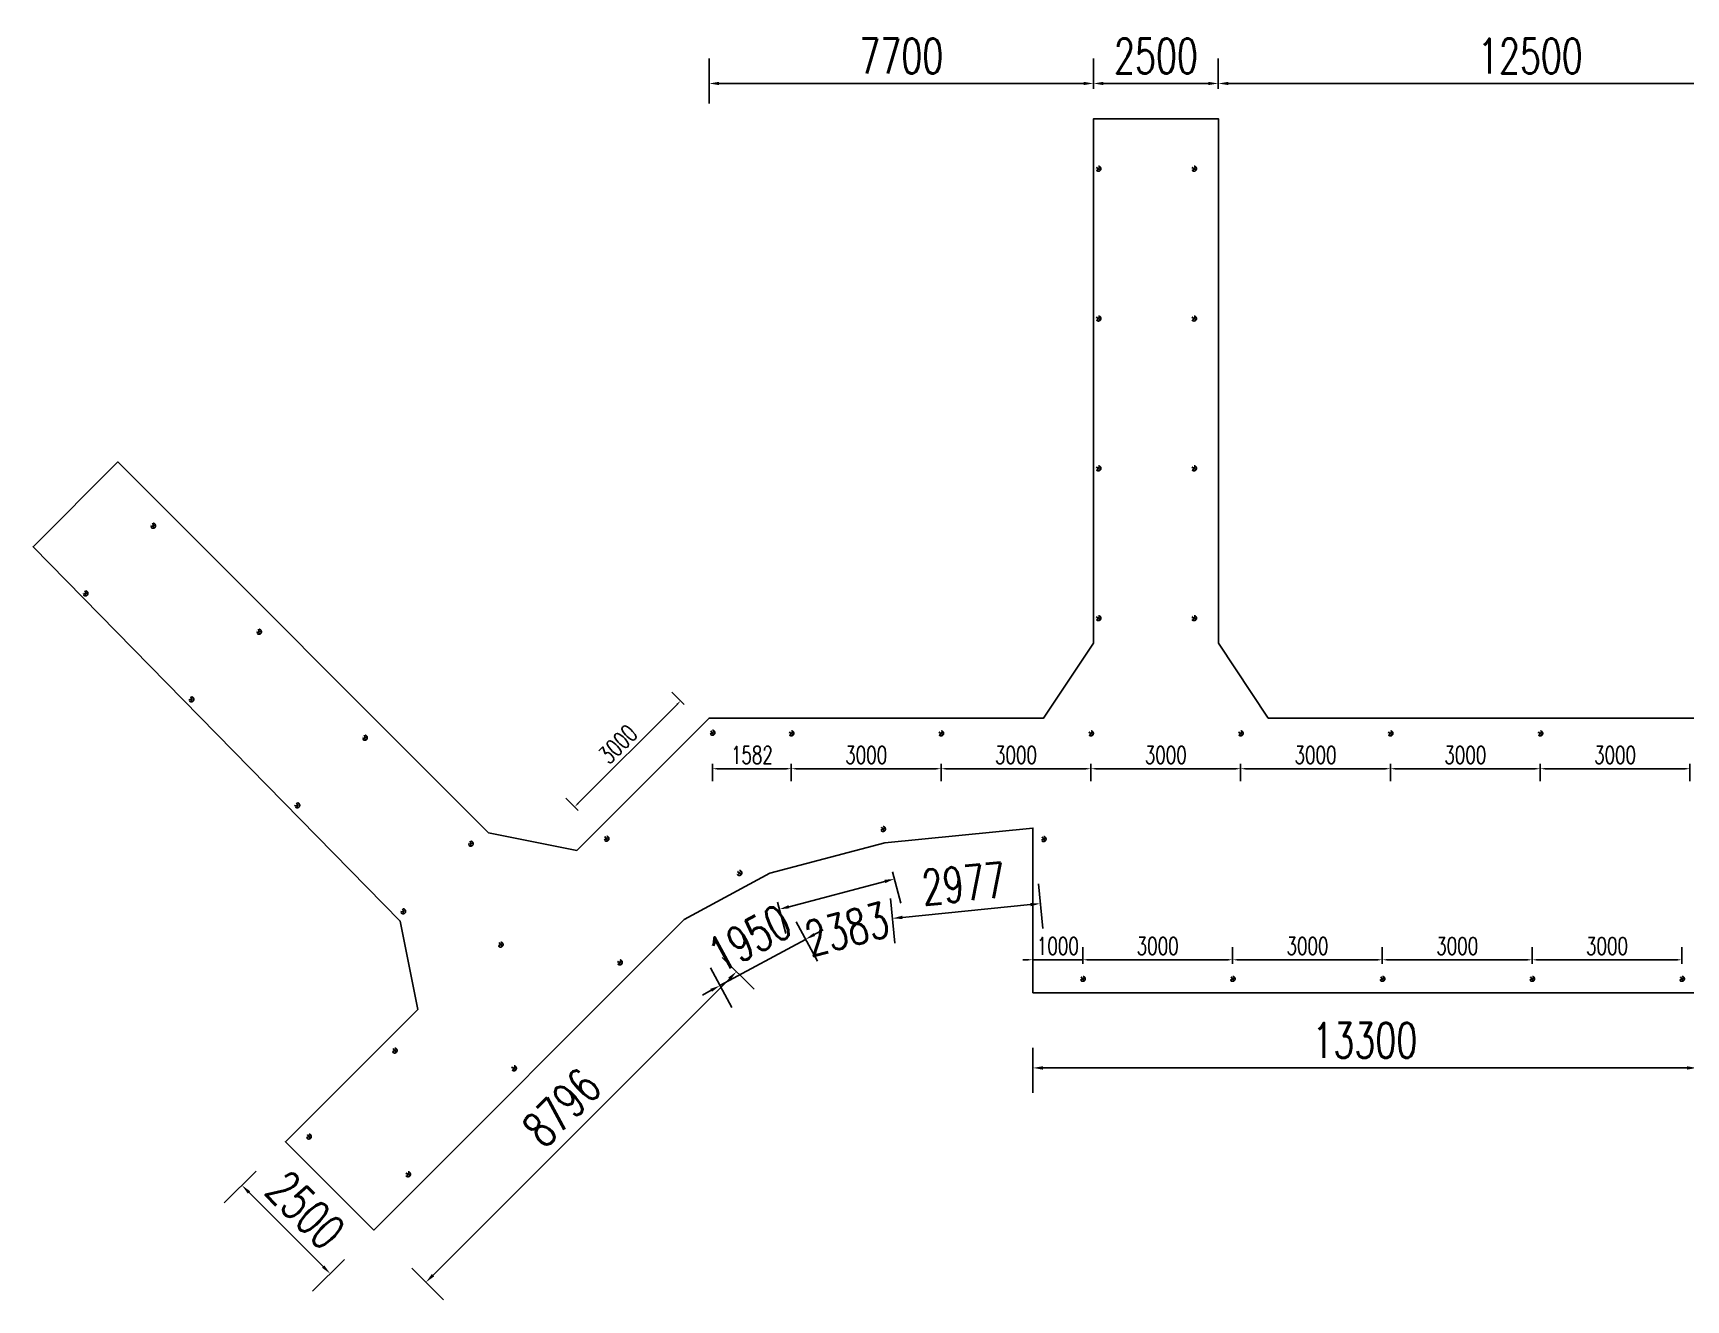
# Model space of a CAD drawing. Extents: x -18540 to 926017, y -610001 to -56924.
# Drawn here: x 585837 to 618944, y -319425 to -294057 of the extents above; entities that cross this region are included whole.
import ezdxf

# ---------------------------------------------------------------- set-up
doc = ezdxf.new("R2010")
doc.units = 0
doc.header["$LTSCALE"] = 10
doc.header["$MEASUREMENT"] = 0
doc.linetypes.add('ACAD_ISO14W100', pattern=[24, 12, -3, 0, -3, 0, -3, 0, -3])
doc.layers.add('PUB_DIM', color=3, linetype='Continuous')
doc.layers.add('W-STEEL_FRAME钢架', color=3, linetype='Continuous')
doc.layers.add('文字标注', color=7, linetype='Continuous', lineweight=18)
doc.styles.add('STANDARD_T3', font='simplex.shx', dxfattribs={"width": 0.7, "bigfont": 'gbcbig.shx'})
doc.dimstyles.new('W&&100', dxfattribs={"dimtxt": 350, "dimasz": 100, "dimexe": 250, "dimexo": 300, "dimgap": 100, "dimtad": 1, "dimdec": 0, "dimzin": 0, "dimdsep": 46, "dimtxsty": 'STANDARD_T3', "dimcen": 0.09, "dimclrd": 1, "dimclre": 1, "dimclrt": 7, "dimazin": 2, "dimtfac": 1, "dimtdec": 0, "dimtix": 1, "dimtmove": 2, "dimatfit": 3, "dimfxl": 100, "dimtolj": 1, "dimtzin": 0, "dimarcsym": 0})
doc.dimstyles.new('W&&200', dxfattribs={"dimtxt": 700, "dimasz": 200, "dimexe": 500, "dimexo": 600, "dimgap": 200, "dimtad": 1, "dimdec": 0, "dimzin": 0, "dimdsep": 46, "dimtxsty": 'STANDARD_T3', "dimcen": 0.09, "dimclrd": 1, "dimclre": 1, "dimclrt": 7, "dimazin": 2, "dimtfac": 1, "dimtdec": 0, "dimtix": 1, "dimtmove": 2, "dimatfit": 3, "dimfxl": 100, "dimtolj": 1, "dimtzin": 0, "dimarcsym": 0})

# ---------------------------------------------------------------- blocks, each defined once
blk = doc.blocks.new('*D1818')
at = {"layer": 'Defpoints', "color": 0, "transparency": 16777216}
for p in [(609578, -295066), (609578, -295773), (622078, -295773)]:
    blk.add_point(p, dxfattribs=at)
at = {"layer": 'W-STEEL_FRAME钢架', "color": 1, "lineweight": -2, "transparency": 16777216}
for p, q in [((609578, -295173), (609578, -294566)), ((622078, -295173), (622078, -294566)), ((621878, -295066), (609778, -295066))]:
    blk.add_line(p, q, dxfattribs=at)
at = {"layer": 'W-STEEL_FRAME钢架', "color": 1, "transparency": 16777216}
for points in [[(609778, -295033), (609778, -295099), (609578, -295066)], [(621878, -295033), (621878, -295099), (622078, -295066)]]:
    blk.add_solid(points, dxfattribs=at)
at = {"layer": 'W-STEEL_FRAME钢架', "color": 7, "transparency": 16777216, "insert": (615828, -294516), "char_height": 700, "attachment_point": 5, "style": 'STANDARD_T3'}
blk.add_mtext('\\A1;12500', dxfattribs=at)
blk = doc.blocks.new('*D1819')
at = {"layer": 'Defpoints', "color": 0, "transparency": 16777216}
for p in [(607078, -295066), (607078, -295773), (609578, -295773)]:
    blk.add_point(p, dxfattribs=at)
at = {"layer": 'W-STEEL_FRAME钢架', "color": 1, "lineweight": -2, "transparency": 16777216}
for p, q in [((607078, -295173), (607078, -294566)), ((609578, -295173), (609578, -294566)), ((609378, -295066), (607278, -295066))]:
    blk.add_line(p, q, dxfattribs=at)
at = {"layer": 'W-STEEL_FRAME钢架', "color": 1, "transparency": 16777216}
for points in [[(607278, -295033), (607278, -295099), (607078, -295066)], [(609378, -295033), (609378, -295099), (609578, -295066)]]:
    blk.add_solid(points, dxfattribs=at)
at = {"layer": 'W-STEEL_FRAME钢架', "color": 7, "transparency": 16777216, "insert": (608328, -294516), "char_height": 700, "attachment_point": 5, "style": 'STANDARD_T3'}
blk.add_mtext('\\A1;2500', dxfattribs=at)
blk = doc.blocks.new('*D1820')
at = {"layer": 'Defpoints', "color": 0, "transparency": 16777216}
for p in [(599378, -295066), (607078, -295773), (599378, -307773)]:
    blk.add_point(p, dxfattribs=at)
at = {"layer": 'W-STEEL_FRAME钢架', "color": 1, "lineweight": -2, "transparency": 16777216}
for p, q in [((599378, -295466), (599378, -294566)), ((607078, -295173), (607078, -294566)), ((606878, -295066), (599578, -295066))]:
    blk.add_line(p, q, dxfattribs=at)
at = {"layer": 'W-STEEL_FRAME钢架', "color": 1, "transparency": 16777216}
for points in [[(599578, -295033), (599578, -295099), (599378, -295066)], [(606878, -295033), (606878, -295099), (607078, -295066)]]:
    blk.add_solid(points, dxfattribs=at)
at = {"layer": 'W-STEEL_FRAME钢架', "color": 7, "transparency": 16777216, "insert": (603228, -294516), "char_height": 700, "attachment_point": 5, "style": 'STANDARD_T3'}
blk.add_mtext('\\A1;7700', dxfattribs=at)
blk = doc.blocks.new('*D1824')
at = {"layer": 'Defpoints', "color": 0, "transparency": 16777216}
for p in [(590893, -316258), (590021, -317130), (592661, -318026)]:
    blk.add_point(p, dxfattribs=at)
at = {"layer": 'W-STEEL_FRAME钢架', "color": 1, "lineweight": -2, "transparency": 16777216}
for p, q in [((590304, -316847), (589668, -317483)), ((591648, -318756), (590163, -317271)), ((592072, -318615), (591436, -319251))]:
    blk.add_line(p, q, dxfattribs=at)
at = {"layer": 'W-STEEL_FRAME钢架', "color": 1, "transparency": 16777216}
for points in [[(590186, -317248), (590139, -317295), (590021, -317130)], [(591671, -318733), (591624, -318780), (591789, -318898)]]:
    blk.add_solid(points, dxfattribs=at)
at = {"layer": 'W-STEEL_FRAME钢架', "color": 7, "transparency": 16777216, "insert": (591294, -317625), "char_height": 700, "attachment_point": 5, "rotation": 315, "style": 'STANDARD_T3'}
blk.add_mtext('\\A1;2500', dxfattribs=at)
blk = doc.blocks.new('*D1825')
at = {"layer": 'Defpoints', "color": 0, "transparency": 16777216}
for p in [(598881, -311806), (599926, -312852), (592661, -318026)]:
    blk.add_point(p, dxfattribs=at)
at = {"layer": 'W-STEEL_FRAME钢架', "color": 1, "lineweight": -2, "transparency": 16777216}
for p, q in [((599643, -312569), (600279, -313205)), ((593848, -318930), (599784, -312993)), ((593423, -318788), (594060, -319425))]:
    blk.add_line(p, q, dxfattribs=at)
at = {"layer": 'W-STEEL_FRAME钢架', "color": 1, "transparency": 16777216}
for points in [[(599761, -312969), (599808, -313017), (599926, -312852)], [(593824, -318906), (593871, -318953), (593706, -319071)]]:
    blk.add_solid(points, dxfattribs=at)
at = {"layer": 'W-STEEL_FRAME钢架', "color": 7, "transparency": 16777216, "insert": (596427, -315572), "char_height": 700, "attachment_point": 5, "rotation": 45, "style": 'STANDARD_T3'}
blk.add_mtext('\\A1;8796', dxfattribs=at)
blk = doc.blocks.new('*D1826')
at = {"layer": 'Defpoints', "color": 0, "transparency": 16777216}
for p in [(600596, -310880), (598881, -311806), (601310, -312204)]:
    blk.add_point(p, dxfattribs=at)
at = {"layer": 'W-STEEL_FRAME钢架', "color": 1, "lineweight": -2, "transparency": 16777216}
for p, q in [((601120, -311852), (601548, -312644)), ((601486, -312109), (601662, -312014)), ((599595, -313130), (601310, -312204)), ((599405, -312778), (599832, -313570)), ((599419, -313225), (599243, -313320))]:
    blk.add_line(p, q, dxfattribs=at)
at = {"layer": 'W-STEEL_FRAME钢架', "color": 1, "transparency": 16777216}
for points in [[(601471, -312079), (601502, -312138), (601310, -312204)], [(599403, -313195), (599435, -313254), (599595, -313130)]]:
    blk.add_solid(points, dxfattribs=at)
at = {"layer": 'W-STEEL_FRAME钢架', "color": 7, "transparency": 16777216, "insert": (600191, -312183), "char_height": 700, "attachment_point": 5, "rotation": 28.3557, "style": 'STANDARD_T3'}
blk.add_mtext('\\A1;1950', dxfattribs=at)
blk = doc.blocks.new('*D1827')
at = {"layer": 'Defpoints', "color": 0, "transparency": 16777216}
for p in [(605863, -309977), (602900, -310273), (606014, -311489)]:
    blk.add_point(p, dxfattribs=at)
at = {"layer": 'W-STEEL_FRAME钢架', "color": 1, "lineweight": -2, "transparency": 16777216}
for p, q in [((605974, -311091), (606063, -311986)), ((603011, -311386), (603101, -312282)), ((603250, -311764), (605815, -311509))]:
    blk.add_line(p, q, dxfattribs=at)
at = {"layer": 'W-STEEL_FRAME钢架', "color": 1, "transparency": 16777216}
for points in [[(605811, -311476), (605818, -311542), (606014, -311489)], [(603247, -311731), (603253, -311798), (603051, -311784)]]:
    blk.add_solid(points, dxfattribs=at)
at = {"layer": 'W-STEEL_FRAME钢架', "color": 7, "transparency": 16777216, "insert": (604478, -311089), "char_height": 700, "attachment_point": 5, "rotation": 5.6956, "style": 'STANDARD_T3'}
blk.add_mtext('\\A1;2977', dxfattribs=at)
blk = doc.blocks.new('*D1828')
at = {"layer": 'Defpoints', "color": 0, "transparency": 16777216}
for p in [(605863, -313273), (619163, -313273), (619163, -314779)]:
    blk.add_point(p, dxfattribs=at)
at = {"layer": 'W-STEEL_FRAME钢架', "color": 1, "lineweight": -2, "transparency": 16777216}
for p, q in [((605863, -314379), (605863, -315279)), ((619163, -314379), (619163, -315279)), ((606063, -314779), (618963, -314779))]:
    blk.add_line(p, q, dxfattribs=at)
at = {"layer": 'W-STEEL_FRAME钢架', "color": 1, "transparency": 16777216}
for points in [[(606063, -314746), (606063, -314813), (605863, -314779)], [(618963, -314746), (618963, -314813), (619163, -314779)]]:
    blk.add_solid(points, dxfattribs=at)
at = {"layer": 'W-STEEL_FRAME钢架', "color": 7, "transparency": 16777216, "insert": (612513, -314229), "char_height": 700, "attachment_point": 5, "style": 'STANDARD_T3'}
blk.add_mtext('\\A1;13300', dxfattribs=at)
blk = doc.blocks.new('*D1822')
at = {"layer": 'Defpoints', "color": 0, "transparency": 16777216}
for p in [(602900, -310273), (600596, -310880), (603090, -310994)]:
    blk.add_point(p, dxfattribs=at)
at = {"layer": 'W-STEEL_FRAME钢架', "color": 1, "lineweight": -2, "transparency": 16777216}
for p, q in [((603053, -310853), (603218, -311478)), ((600980, -311551), (602897, -311045)), ((600749, -311460), (600914, -312085))]:
    blk.add_line(p, q, dxfattribs=at)
at = {"layer": 'W-STEEL_FRAME钢架', "color": 1, "transparency": 16777216}
for points in [[(602889, -311013), (602906, -311078), (603090, -310994)], [(600971, -311519), (600988, -311583), (600786, -311602)]]:
    blk.add_solid(points, dxfattribs=at)
at = {"layer": 'W-STEEL_FRAME钢架', "color": 7, "transparency": 16777216, "insert": (602139, -311999), "char_height": 700, "attachment_point": 5, "rotation": 14.7671, "style": 'STANDARD_T3'}
blk.add_mtext('\\A1;2383', dxfattribs=at)
blk = doc.blocks.new('*D1832')
at = {"layer": 'Defpoints', "color": 0, "transparency": 16777216}
for p in [(610025, -308080), (613025, -308080), (613025, -308788)]:
    blk.add_point(p, dxfattribs=at)
at = {"layer": '文字标注', "color": 1, "lineweight": -2, "transparency": 16777216}
for p, q in [((610025, -308688), (610025, -309038)), ((610125, -308788), (612925, -308788)), ((613025, -308688), (613025, -309038))]:
    blk.add_line(p, q, dxfattribs=at)
at = {"layer": '文字标注', "color": 1, "transparency": 16777216}
for points in [[(610125, -308771), (610125, -308804), (610025, -308788)], [(612925, -308771), (612925, -308804), (613025, -308788)]]:
    blk.add_solid(points, dxfattribs=at)
at = {"layer": '文字标注', "color": 7, "transparency": 16777216, "insert": (611525, -308513), "char_height": 350, "attachment_point": 5, "style": 'STANDARD_T3'}
blk.add_mtext('\\A1;3000', dxfattribs=at)
blk = doc.blocks.new('*D1833')
at = {"layer": 'Defpoints', "color": 0, "transparency": 16777216}
for p in [(613025, -308080), (616025, -308080), (616025, -308788)]:
    blk.add_point(p, dxfattribs=at)
at = {"layer": '文字标注', "color": 1, "lineweight": -2, "transparency": 16777216}
for p, q in [((613025, -308688), (613025, -309038)), ((613125, -308788), (615925, -308788)), ((616025, -308688), (616025, -309038))]:
    blk.add_line(p, q, dxfattribs=at)
at = {"layer": '文字标注', "color": 1, "transparency": 16777216}
for points in [[(613125, -308771), (613125, -308804), (613025, -308788)], [(615925, -308771), (615925, -308804), (616025, -308788)]]:
    blk.add_solid(points, dxfattribs=at)
at = {"layer": '文字标注', "color": 7, "transparency": 16777216, "insert": (614525, -308513), "char_height": 350, "attachment_point": 5, "style": 'STANDARD_T3'}
blk.add_mtext('\\A1;3000', dxfattribs=at)
blk = doc.blocks.new('*D1834')
at = {"layer": 'Defpoints', "color": 0, "transparency": 16777216}
for p in [(616025, -308080), (619025, -308080), (619025, -308788)]:
    blk.add_point(p, dxfattribs=at)
at = {"layer": '文字标注', "color": 1, "lineweight": -2, "transparency": 16777216}
for p, q in [((616025, -308688), (616025, -309038)), ((616125, -308788), (618925, -308788)), ((619025, -308688), (619025, -309038))]:
    blk.add_line(p, q, dxfattribs=at)
at = {"layer": '文字标注', "color": 1, "transparency": 16777216}
for points in [[(616125, -308771), (616125, -308804), (616025, -308788)], [(618925, -308771), (618925, -308804), (619025, -308788)]]:
    blk.add_solid(points, dxfattribs=at)
at = {"layer": '文字标注', "color": 7, "transparency": 16777216, "insert": (617525, -308513), "char_height": 350, "attachment_point": 5, "style": 'STANDARD_T3'}
blk.add_mtext('\\A1;3000', dxfattribs=at)
blk = doc.blocks.new('*D1852')
at = {"layer": 'Defpoints', "color": 0, "transparency": 16777216}
for p in [(607025, -308080), (610025, -308080), (610025, -308788)]:
    blk.add_point(p, dxfattribs=at)
at = {"layer": '文字标注', "color": 1, "lineweight": -2, "transparency": 16777216}
for p, q in [((607025, -308688), (607025, -309038)), ((607125, -308788), (609925, -308788)), ((610025, -308688), (610025, -309038))]:
    blk.add_line(p, q, dxfattribs=at)
at = {"layer": '文字标注', "color": 1, "transparency": 16777216}
for points in [[(607125, -308771), (607125, -308804), (607025, -308788)], [(609925, -308771), (609925, -308804), (610025, -308788)]]:
    blk.add_solid(points, dxfattribs=at)
at = {"layer": '文字标注', "color": 7, "transparency": 16777216, "insert": (608525, -308513), "char_height": 350, "attachment_point": 5, "style": 'STANDARD_T3'}
blk.add_mtext('\\A1;3000', dxfattribs=at)
blk = doc.blocks.new('*D1853')
at = {"layer": 'Defpoints', "color": 0, "transparency": 16777216}
for p in [(604025, -308080), (607025, -308080), (604025, -308788)]:
    blk.add_point(p, dxfattribs=at)
at = {"layer": '文字标注', "color": 1, "lineweight": -2, "transparency": 16777216}
for p, q in [((604025, -308688), (604025, -309038)), ((606925, -308788), (604125, -308788)), ((607025, -308688), (607025, -309038))]:
    blk.add_line(p, q, dxfattribs=at)
at = {"layer": '文字标注', "color": 1, "transparency": 16777216}
for points in [[(604125, -308771), (604125, -308804), (604025, -308788)], [(606925, -308771), (606925, -308804), (607025, -308788)]]:
    blk.add_solid(points, dxfattribs=at)
at = {"layer": '文字标注', "color": 7, "transparency": 16777216, "insert": (605525, -308513), "char_height": 350, "attachment_point": 5, "style": 'STANDARD_T3'}
blk.add_mtext('\\A1;3000', dxfattribs=at)
blk = doc.blocks.new('*D1854')
at = {"layer": 'Defpoints', "color": 0, "transparency": 16777216}
for p in [(601025, -308080), (604025, -308080), (601025, -308788)]:
    blk.add_point(p, dxfattribs=at)
at = {"layer": '文字标注', "color": 1, "lineweight": -2, "transparency": 16777216}
for p, q in [((601025, -308688), (601025, -309038)), ((603925, -308788), (601125, -308788)), ((604025, -308688), (604025, -309038))]:
    blk.add_line(p, q, dxfattribs=at)
at = {"layer": '文字标注', "color": 1, "transparency": 16777216}
for points in [[(601125, -308771), (601125, -308804), (601025, -308788)], [(603925, -308771), (603925, -308804), (604025, -308788)]]:
    blk.add_solid(points, dxfattribs=at)
at = {"layer": '文字标注', "color": 7, "transparency": 16777216, "insert": (602525, -308513), "char_height": 350, "attachment_point": 5, "style": 'STANDARD_T3'}
blk.add_mtext('\\A1;3000', dxfattribs=at)
blk = doc.blocks.new('*D1855')
at = {"layer": 'Defpoints', "color": 0, "transparency": 16777216}
for p in [(599444, -308067), (601025, -308080), (599444, -308788)]:
    blk.add_point(p, dxfattribs=at)
at = {"layer": '文字标注', "color": 1, "lineweight": -2, "transparency": 16777216}
for p, q in [((599444, -308688), (599444, -309038)), ((600925, -308788), (599544, -308788)), ((601025, -308688), (601025, -309038))]:
    blk.add_line(p, q, dxfattribs=at)
at = {"layer": '文字标注', "color": 1, "transparency": 16777216}
for points in [[(599544, -308771), (599544, -308804), (599444, -308788)], [(600925, -308771), (600925, -308804), (601025, -308788)]]:
    blk.add_solid(points, dxfattribs=at)
at = {"layer": '文字标注', "color": 7, "transparency": 16777216, "insert": (600235, -308513), "char_height": 350, "attachment_point": 5, "style": 'STANDARD_T3'}
blk.add_mtext('\\A1;1582', dxfattribs=at)
blk = doc.blocks.new('*D1856')
at = {"layer": 'Defpoints', "color": 0, "transparency": 16777216}
for p in [(598806, -307430), (599444, -308067), (597322, -310188)]:
    blk.add_point(p, dxfattribs=at)
at = {"layer": '文字标注', "color": 1, "lineweight": -2, "transparency": 16777216}
for p, q in [((596756, -309480), (598736, -307500)), ((598877, -307500), (598630, -307253)), ((596756, -309622), (596508, -309374))]:
    blk.add_line(p, q, dxfattribs=at)
at = {"layer": '文字标注', "color": 1, "transparency": 16777216}
for points in [[(598724, -307489), (598748, -307512), (598806, -307430)], [(596744, -309469), (596768, -309492), (596685, -309551)]]:
    blk.add_solid(points, dxfattribs=at)
at = {"layer": '文字标注', "color": 7, "transparency": 16777216, "insert": (597551, -308296), "char_height": 350, "attachment_point": 5, "rotation": 45.004, "style": 'STANDARD_T3'}
blk.add_mtext('\\A1;3000', dxfattribs=at)
blk = doc.blocks.new('*D1857')
at = {"layer": 'Defpoints', "color": 0, "transparency": 16777216}
for p in [(615863, -312614), (615863, -312995), (618863, -312995)]:
    blk.add_point(p, dxfattribs=at)
at = {"layer": '文字标注', "color": 1, "lineweight": -2, "transparency": 16777216}
for p, q in [((615863, -312695), (615863, -312364)), ((618863, -312695), (618863, -312364)), ((618763, -312614), (615963, -312614))]:
    blk.add_line(p, q, dxfattribs=at)
at = {"layer": '文字标注', "color": 1, "transparency": 16777216}
for points in [[(615963, -312597), (615963, -312630), (615863, -312614)], [(618763, -312597), (618763, -312630), (618863, -312614)]]:
    blk.add_solid(points, dxfattribs=at)
at = {"layer": '文字标注', "color": 7, "transparency": 16777216, "insert": (617363, -312339), "char_height": 350, "attachment_point": 5, "rotation": 359.9979, "style": 'STANDARD_T3'}
blk.add_mtext('\\A1;3000', dxfattribs=at)
blk = doc.blocks.new('*D1858')
at = {"layer": 'Defpoints', "color": 0, "transparency": 16777216}
for p in [(612863, -312614), (612863, -312995), (615863, -312995)]:
    blk.add_point(p, dxfattribs=at)
at = {"layer": '文字标注', "color": 1, "lineweight": -2, "transparency": 16777216}
for p, q in [((612863, -312695), (612863, -312364)), ((615863, -312695), (615863, -312364)), ((615763, -312614), (612963, -312614))]:
    blk.add_line(p, q, dxfattribs=at)
at = {"layer": '文字标注', "color": 1, "transparency": 16777216}
for points in [[(612963, -312597), (612963, -312630), (612863, -312614)], [(615763, -312597), (615763, -312630), (615863, -312614)]]:
    blk.add_solid(points, dxfattribs=at)
at = {"layer": '文字标注', "color": 7, "transparency": 16777216, "insert": (614363, -312339), "char_height": 350, "attachment_point": 5, "rotation": 359.9979, "style": 'STANDARD_T3'}
blk.add_mtext('\\A1;3000', dxfattribs=at)
blk = doc.blocks.new('*D1859')
at = {"layer": 'Defpoints', "color": 0, "transparency": 16777216}
for p in [(609863, -312613), (609863, -312995), (612863, -312995)]:
    blk.add_point(p, dxfattribs=at)
at = {"layer": '文字标注', "color": 1, "lineweight": -2, "transparency": 16777216}
for p, q in [((609863, -312695), (609863, -312363)), ((612863, -312695), (612863, -312364)), ((612763, -312614), (609963, -312613))]:
    blk.add_line(p, q, dxfattribs=at)
at = {"layer": '文字标注', "color": 1, "transparency": 16777216}
for points in [[(609963, -312597), (609963, -312630), (609863, -312613)], [(612763, -312597), (612763, -312630), (612863, -312614)]]:
    blk.add_solid(points, dxfattribs=at)
at = {"layer": '文字标注', "color": 7, "transparency": 16777216, "insert": (611363, -312338), "char_height": 350, "attachment_point": 5, "rotation": 359.9979, "style": 'STANDARD_T3'}
blk.add_mtext('\\A1;3000', dxfattribs=at)
blk = doc.blocks.new('*D1860')
at = {"layer": 'Defpoints', "color": 0, "transparency": 16777216}
for p in [(606863, -312613), (606863, -312995), (609863, -312995)]:
    blk.add_point(p, dxfattribs=at)
at = {"layer": '文字标注', "color": 1, "lineweight": -2, "transparency": 16777216}
for p, q in [((606863, -312695), (606863, -312363)), ((609863, -312695), (609863, -312363)), ((609763, -312613), (606963, -312613))]:
    blk.add_line(p, q, dxfattribs=at)
at = {"layer": '文字标注', "color": 1, "transparency": 16777216}
for points in [[(606963, -312597), (606963, -312630), (606863, -312613)], [(609763, -312597), (609763, -312630), (609863, -312613)]]:
    blk.add_solid(points, dxfattribs=at)
at = {"layer": '文字标注', "color": 7, "transparency": 16777216, "insert": (608363, -312338), "char_height": 350, "attachment_point": 5, "rotation": 359.9979, "style": 'STANDARD_T3'}
blk.add_mtext('\\A1;3000', dxfattribs=at)
blk = doc.blocks.new('*D1861')
at = {"layer": 'Defpoints', "color": 0, "transparency": 16777216}
for p in [(605863, -312613), (606863, -312995), (605863, -313273)]:
    blk.add_point(p, dxfattribs=at)
at = {"layer": '文字标注', "color": 1, "lineweight": -2, "transparency": 16777216}
for p, q in [((605863, -312973), (605863, -312363)), ((606863, -312695), (606863, -312363)), ((605763, -312613), (605663, -312613)), ((606863, -312613), (605863, -312613)), ((606963, -312613), (607063, -312613))]:
    blk.add_line(p, q, dxfattribs=at)
at = {"layer": '文字标注', "color": 1, "transparency": 16777216}
for points in [[(605763, -312597), (605763, -312630), (605863, -312613)], [(606963, -312597), (606963, -312630), (606863, -312613)]]:
    blk.add_solid(points, dxfattribs=at)
at = {"layer": '文字标注', "color": 7, "transparency": 16777216, "insert": (606363, -312338), "char_height": 350, "attachment_point": 5, "rotation": 359.9979, "style": 'STANDARD_T3'}
blk.add_mtext('\\A1;1000', dxfattribs=at)

msp = doc.modelspace()

# ---------------------------------------------------------------- linework, layer by layer
at = {"layer": 'PUB_DIM', "color": 3, "linetype": 'ACAD_ISO14W100'}
for p, q in [((607218.6, -296798.5), (607132.7, -296747.3)), ((607205.1, -296732.2), (607146.2, -296813)), ((609133.5, -296798.5), (609047.6, -296747.3)), ((609120, -296732.2), (609061.1, -296813)), ((607218.6, -299798.5), (607132.7, -299747.3)), ((607205.1, -299732.2), (607146.2, -299813)), ((609133.5, -299798.5), (609047.6, -299747.3)), ((609120, -299732.2), (609061.1, -299813)), ((607218.6, -302798.5), (607132.7, -302747.3)), ((607205.1, -302732.2), (607146.2, -302813)), ((609133.5, -302798.5), (609047.6, -302747.3)), ((609120, -302732.2), (609061.1, -302813)), ((588289.6, -303910.8), (588192.6, -303935.4)), ((588233.1, -303873.5), (588248.6, -303972.3)), ((586878.7, -305227.2), (586894.2, -305326)), ((586935.1, -305264.5), (586838.2, -305289)), ((607218.6, -305798.5), (607132.7, -305747.3)), ((607205.1, -305732.2), (607146.2, -305813)), ((609133.5, -305798.5), (609047.6, -305747.3)), ((609120, -305732.2), (609061.1, -305813)), ((590410.3, -306032.7), (590313.3, -306057.3)), ((590353.8, -305995.5), (590369.3, -306094.3)), ((589055.9, -307386.4), (588958.9, -307410.9)), ((588999.4, -307349.1), (589014.9, -307447.9)), ((592531, -308154.7), (592434.1, -308179.2)), ((592474.6, -308117.4), (592490, -308216.2)), ((599486.7, -308041), (599400.8, -308092.1)), ((599473.1, -308107.3), (599414.2, -308026.4)), ((601068.3, -308105.7), (600982.4, -308054.5)), ((601054.7, -308039.4), (600995.8, -308120.2)), ((604068.3, -308105.7), (603982.4, -308054.5)), ((604054.7, -308039.4), (603995.8, -308120.2)), ((607068.3, -308105.7), (606982.4, -308054.5)), ((607054.7, -308039.4), (606995.8, -308120.2)), ((610068.3, -308105.7), (609982.4, -308054.5)), ((610054.7, -308039.4), (609995.8, -308120.2)), ((613068.3, -308105.7), (612982.4, -308054.5)), ((613054.7, -308039.4), (612995.8, -308120.2)), ((616068.3, -308105.7), (615982.4, -308054.5)), ((616054.7, -308039.4), (615995.8, -308120.2)), ((591176.6, -309508.3), (591079.6, -309532.9)), ((591120.1, -309471), (591135.6, -309569.8)), ((597365.4, -310162.3), (597279.4, -310213.5)), ((597351.8, -310228.6), (597292.9, -310147.8)), ((602903.1, -309969.2), (602817.2, -310020.4)), ((602889.6, -310035.5), (602830.7, -309954.7)), ((606119.9, -310169.4), (606033.9, -310220.5)), ((606106.3, -310235.6), (606047.4, -310154.8)), ((594651.7, -310276.6), (594554.8, -310301.1)), ((594595.3, -310239.3), (594610.7, -310338.1)), ((600023.3, -310907.5), (599947, -310842.8)), ((600020.9, -310839.9), (599949.4, -310909.9)), ((593297.3, -311630.2), (593200.4, -311654.8)), ((593240.9, -311593), (593256.3, -311691.8)), ((595244.1, -312283.6), (595158.1, -312334.8)), ((595230.5, -312349.9), (595171.6, -312269.1)), ((597635.4, -312685.9), (597543.8, -312645.7)), ((597613.7, -312621.8), (597565.3, -312709.2)), ((606906, -312969.3), (606820.1, -313020.4)), ((606892.4, -313035.5), (606833.5, -312954.7)), ((609906, -312969.3), (609820.1, -313020.4)), ((609892.4, -313035.5), (609833.5, -312954.7)), ((612906, -312969.3), (612820.1, -313020.4)), ((612892.4, -313035.5), (612833.5, -312954.7)), ((615906, -312969.3), (615820.1, -313020.4)), ((615892.4, -313035.5), (615833.5, -312954.7)), ((618906, -312969.3), (618820.1, -313020.4)), ((618892.4, -313035.5), (618833.5, -312954.7)), ((593122.7, -314405), (593036.8, -314456.1)), ((593109.2, -314471.2), (593050.3, -314390.4)), ((595514.1, -314807.2), (595422.5, -314767)), ((595492.4, -314743.1), (595443.9, -314830.6)), ((591403.4, -316127.4), (591317.4, -316178.5)), ((591389.8, -316193.6), (591330.9, -316112.8)), ((593392.7, -316928.5), (593301.2, -316888.3)), ((593371.1, -316864.4), (593322.6, -316951.9))]:
    msp.add_line(p, q, dxfattribs=at)
for centre in [(607175.8, -296772.7), (609090.7, -296772.7), (607175.8, -299772.7), (609090.7, -299772.7), (607175.8, -302772.7), (609090.7, -302772.7), (588241.1, -303922.9), (586886.6, -305276.6), (607175.8, -305772.7), (609090.7, -305772.7), (590361.8, -306044.8), (589007.3, -307398.5), (592482.5, -308166.7), (599443.8, -308066.7), (601025.4, -308079.9), (604025.4, -308079.9), (607025.4, -308079.9), (610025.4, -308079.9), (613025.4, -308079.9), (616025.4, -308079.9), (591128.1, -309520.4), (597322.5, -310188.1), (602860.3, -309995), (606077, -310195.1), (594603.2, -310288.7), (599985.3, -310875), (593248.8, -311642.3), (595201.2, -312309.4), (597589.7, -312665.6), (606863.1, -312995), (609863.1, -312995), (612863.1, -312995), (615863.1, -312995), (618863.1, -312995), (593079.9, -314430.7), (595468.3, -314786.9), (591360.5, -316153.1), (593347, -316908.2)]:
    msp.add_circle(centre, 50, dxfattribs=at)
at = {"layer": 'W-STEEL_FRAME钢架'}
msp.add_lwpolyline([(621077.9, -307772.9), (610578.3, -307772.9), (609578.3, -306272.9), (609578.3, -295772.9), (607078.3, -295772.9), (607078.3, -306272.9), (606078.3, -307772.9), (599378.3, -307772.9), (596726.6, -310424.5), (594958.9, -310071), (587533, -302645.1), (585837.2, -304343.4), (593191.1, -311838.8), (593544.6, -313606.5), (590893, -316258.2), (592660.8, -318025.9), (598880.5, -311806.2), (600596.2, -310880.2), (602900.2, -310272.9), (605862.9, -309977.4), (605862.9, -313272.9), (619162.9, -313272.9)], dxfattribs=at)

# ---------------------------------------------------------------- dimensions: what is measured, and where the dimension line sits
for base, p1, p2, picture, middle in [((599378.3, -295065.8), (607078.3, -295772.9), (599378.3, -307772.9), '*D1820', (603228.3, -294515.8)), ((607078.3, -295065.8), (609578.3, -295772.9), (607078.3, -295772.9), '*D1819', (608328.3, -294515.8)), ((609578.3, -295065.8), (622077.9, -295772.9), (609578.3, -295772.9), '*D1818', (615828.1, -294515.8))]:
    dim = msp.add_linear_dim(base=base, p1=p1, p2=p2, dimstyle='W&&200', override={"dimfxl": 400, "dimfxlon": 1}, dxfattribs=at)
    dim.commit()
    dim.dimension.update_dxf_attribs({"geometry": picture, "text_midpoint": middle})
for p1, p2, distance, picture, middle in [((602900.2, -310272.9), (605862.9, -309977.4), -1518.9, '*D1827', (604477.7, -311089.3)), ((598880.5, -311806.2), (600596.2, -310880.2), -1503.8, '*D1826', (600191.4, -312182.6)), ((592660.8, -318025.9), (598880.5, -311806.2), -1478.3, '*D1825', (596427.1, -315572.5)), ((605862.9, -313272.9), (619162.9, -313272.9), -1506.5, '*D1828', (612512.9, -314229.4)), ((592660.8, -318025.9), (590893, -316258.2), 1232.6, '*D1824', (591294.2, -317624.8))]:
    dim = msp.add_aligned_dim(p1=p1, p2=p2, distance=distance, dimstyle='W&&200', override={"dimfxl": 400, "dimfxlon": 1}, dxfattribs=at)
    dim.commit()
    dim.dimension.update_dxf_attribs({"geometry": picture, "text_midpoint": middle})
dim = msp.add_linear_dim(base=(603090.4, -310994.5), p1=(600596.2, -310880.2), p2=(602900.2, -310272.9), angle=14.76714, dimstyle='W&&200', override={"dimfxl": 400, "dimfxlon": 1}, dxfattribs=at)
dim.commit()
dim.dimension.update_dxf_attribs({"geometry": '*D1822', "text_midpoint": (602139.4, -311998.7), "dimtype": 161})
at = {"layer": '文字标注', "color": 1}
dim = msp.add_aligned_dim(p1=(597322.4, -310188.2), p2=(599443.5, -308066.7), distance=900.9, dimstyle='W&&100', override={"dimfxlon": 1}, dxfattribs=at)
dim.commit()
dim.dimension.update_dxf_attribs({"geometry": '*D1856', "text_midpoint": (597551.4, -308296)})
for base, p1, p2, picture, middle in [((599443.7, -308787.6), (601025.4, -308079.9), (599443.7, -308066.6), '*D1855', (600234.6, -308512.6)), ((601025.4, -308787.6), (604025.1, -308080), (601025.4, -308079.9), '*D1854', (602525.3, -308512.6)), ((604025.1, -308787.6), (607025.4, -308079.9), (604025.1, -308080), '*D1853', (605525.3, -308512.6)), ((610025.3, -308787.6), (607025.4, -308079.9), (610025.3, -308080.1), '*D1852', (608525.4, -308512.6)), ((613025.3, -308787.6), (610025.4, -308079.9), (613025.3, -308080.1), '*D1832', (611525.4, -308512.6)), ((616025.4, -308787.6), (613025.3, -308080.1), (616025.4, -308079.9), '*D1833', (614525.4, -308512.6)), ((619025.4, -308787.6), (616025.4, -308079.9), (619025.4, -308079.9), '*D1834', (617525.4, -308512.6))]:
    dim = msp.add_linear_dim(base=base, p1=p1, p2=p2, dimstyle='W&&100', override={"dimfxlon": 1}, dxfattribs=at)
    dim.commit()
    dim.dimension.update_dxf_attribs({"geometry": picture, "text_midpoint": middle})
for base, p1, p2, picture, middle in [((605862.9, -312613.3), (606863.1, -312995), (605862.9, -313272.9), '*D1861', (606363, -312338.3)), ((606863.1, -312613.3), (609863, -312995.1), (606863.1, -312995), '*D1860', (608363.1, -312338.4)), ((609863, -312613.4), (612862.8, -312995), (609863, -312995.1), '*D1859', (611362.9, -312338.5)), ((612862.8, -312613.5), (615863, -312994.9), (612862.8, -312995), '*D1858', (614362.9, -312338.6))]:
    dim = msp.add_linear_dim(base=base, p1=p1, p2=p2, angle=359.9979, dimstyle='W&&100', dxfattribs=at)
    dim.commit()
    dim.dimension.update_dxf_attribs({"geometry": picture, "text_midpoint": middle})
dim = msp.add_aligned_dim(p1=(618862.8, -312995), p2=(615863, -312994.9), distance=-381.2, dimstyle='W&&100', dxfattribs=at)
dim.commit()
dim.dimension.update_dxf_attribs({"geometry": '*D1857', "text_midpoint": (617362.9, -312338.7)})

doc.saveas('drawing.dxf')
